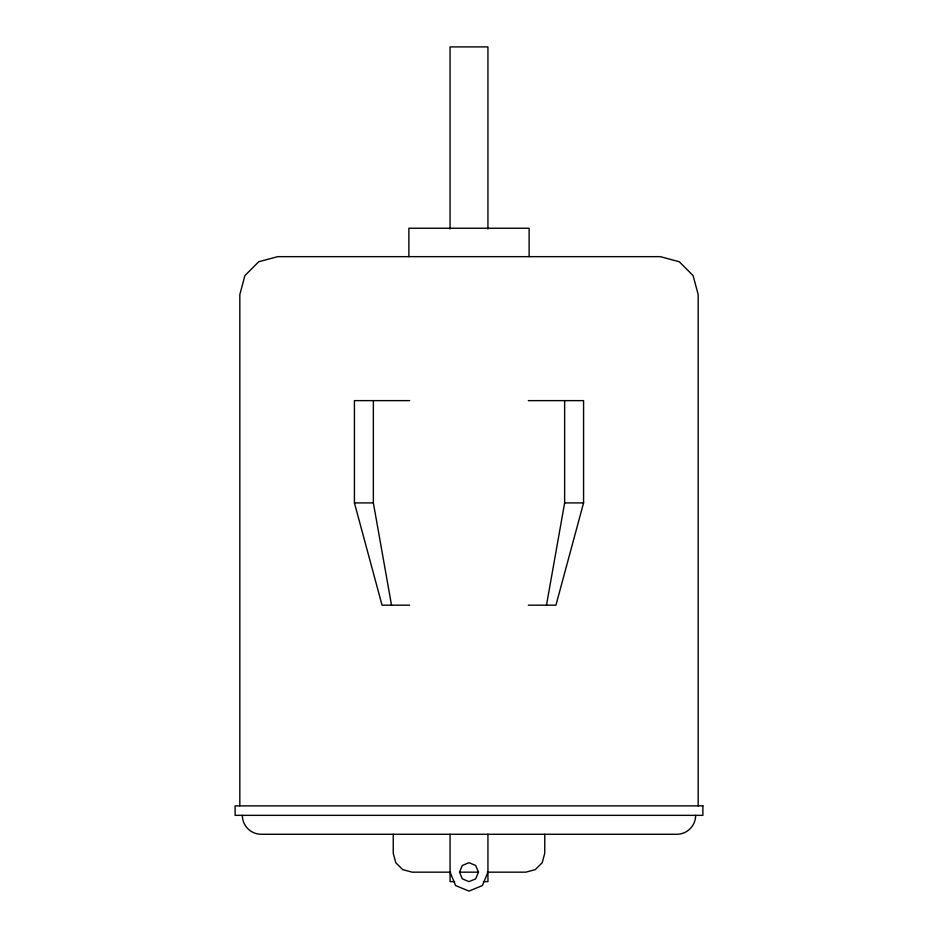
<?xml version="1.0" encoding="UTF-8"?>
<svg xmlns="http://www.w3.org/2000/svg" width="938" height="938" viewBox="0 0 938 938"><rect width="100%" height="100%" fill="white"/><g stroke="black" fill="none" stroke-linecap="round" stroke-linejoin="round"><path stroke-width="1.41" d="M546.479 605.174L564.641 502.909L564.641 400.632M528.317 400.632L583.577 400.632L583.577 502.909L555.941 605.174L528.317 605.174M459.526 872.164L462.305 865.469L469 862.69L475.695 865.469L478.474 872.164L475.695 878.859L469 881.626L462.305 878.859L459.526 872.164L478.474 872.164M487.936 872.164L482.39 885.554L469 891.1L455.61 885.554L450.064 872.164M409.683 400.632L354.423 400.632L354.423 502.909L382.059 605.174L409.683 605.174M354.423 502.909L373.359 502.909L391.521 605.174M564.641 502.909L583.577 502.909M450.709 872.164L412.181 872.164L402.719 869.62L395.777 862.69L393.245 853.217L393.245 834.281M487.291 872.164L525.819 872.164L535.281 869.62L542.223 862.69L544.755 853.217L544.755 834.281M454.602 881.626L450.064 881.626L450.064 834.281M483.398 881.626L487.936 881.626L487.936 834.281M698.165 805.871L698.165 294.52L693.088 275.584L679.218 261.725L660.282 256.649L277.718 256.649L258.782 261.725L244.912 275.584L239.835 294.52L239.835 805.871M529.126 256.649L529.126 228.239L408.874 228.239L408.874 256.649M487.936 229.001L487.936 46.9L450.064 46.9L450.064 229.001M373.359 400.632L373.359 502.909M695.668 815.345A18.936 18.936 0 0 1 676.732 834.281L261.268 834.281A18.936 18.936 0 0 1 242.332 815.345M702.89 805.871L235.11 805.871L235.11 815.345L702.89 815.345L702.89 805.871"/></g></svg>
